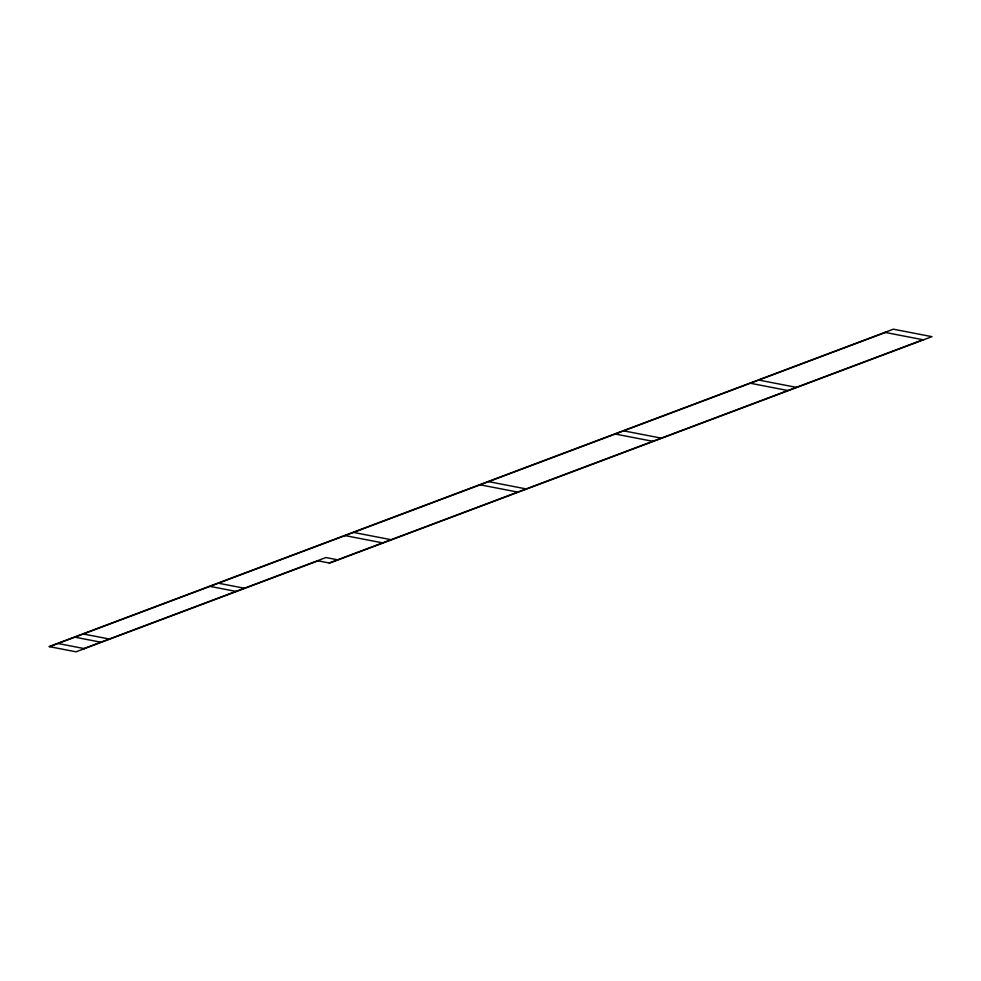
<?xml version="1.0" encoding="UTF-8"?>
<svg xmlns="http://www.w3.org/2000/svg" width="981" height="981" viewBox="0 0 981 981"><rect width="100%" height="100%" fill="white"/><g stroke="black" fill="none" stroke-linecap="round" stroke-linejoin="round"><path stroke-width="1.47" d="M49.614 646.687L885.463 332.473M83.925 648.527L325.95 557.539L337.574 559.795M318.065 560.825L76.04 651.813L49.05 646.577L893.335 329.187L931.95 336.667L329.69 563.082L317.513 560.715M329.125 562.971L922.949 339.733M884.899 332.363L923.501 339.843M758.816 380.076L796.302 387.348M750.367 383.252L787.853 390.524M623.732 430.855L661.219 438.127M615.283 434.031L652.77 441.303M488.648 481.646L526.135 488.918M480.2 484.822L517.686 492.082M353.552 532.425L391.039 539.697M345.116 535.601L382.602 542.873M218.469 583.217L244.33 588.232M210.032 586.38L235.894 591.396M83.385 633.996L109.247 639.011M74.936 637.172L100.81 642.187M58.051 643.511L84.489 648.637"/></g></svg>
